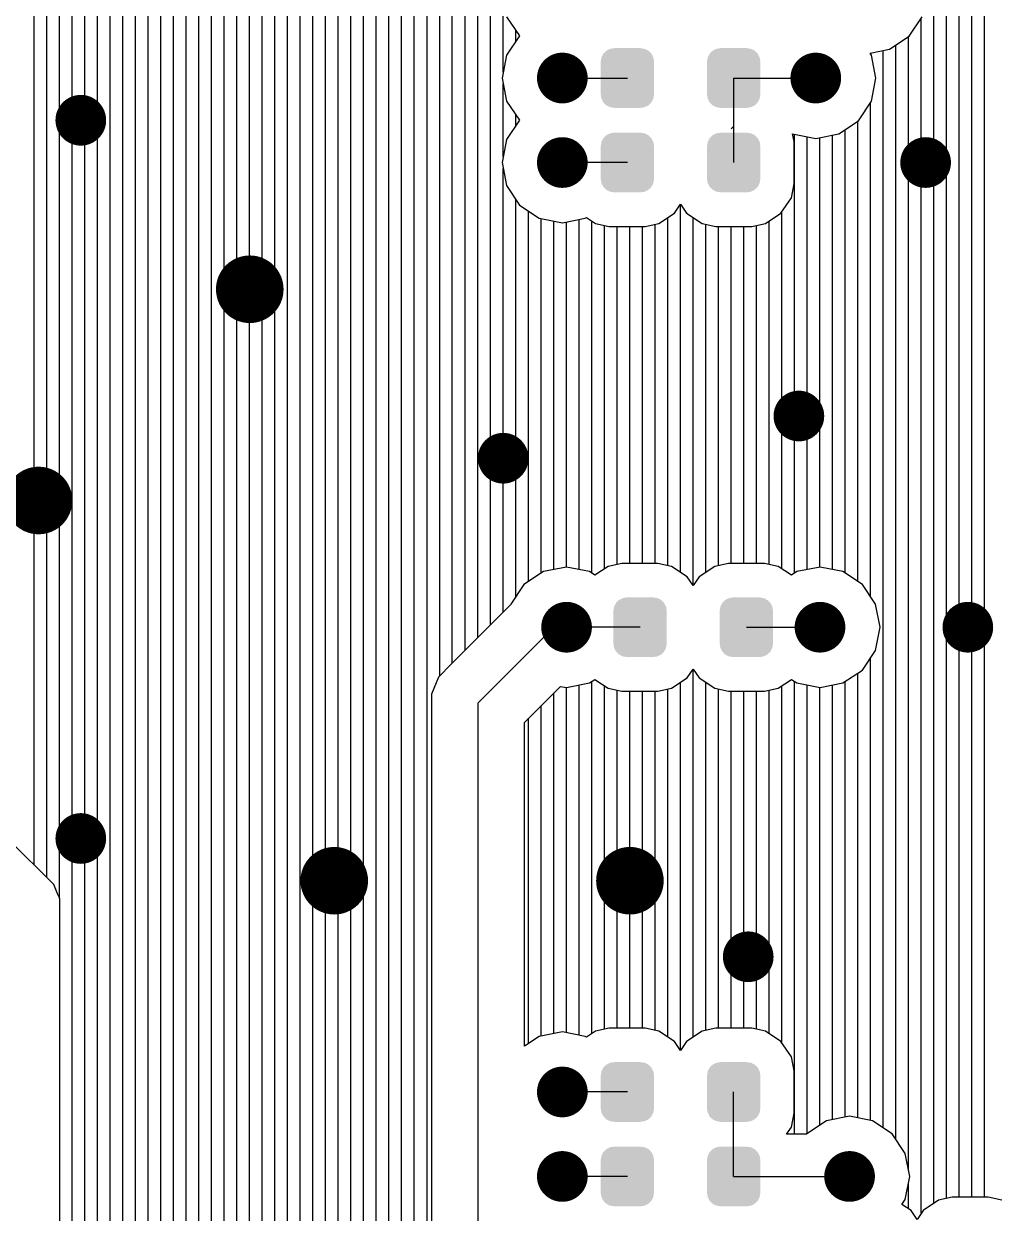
# Model space of a CAD drawing. Extents: x 295 to 953, y 10 to 290.
# Drawn here: x 729.69 to 753.79, y 162.4 to 191.9 of the extents above; entities that cross this region are included whole.
import ezdxf

# ---------------------------------------------------------------- set-up
doc = ezdxf.new("R2010")
doc.units = 0
doc.header["$LTSCALE"] = 5
doc.header["$MEASUREMENT"] = 0
doc.layers.get('0').update_dxf_attribs({"linetype": 'CONTINUOUS', "lineweight": 25})
doc.layers.add('DV-INT-A3_BOT', color=7, linetype='CONTINUOUS')

msp = doc.modelspace()

# ---------------------------------------------------------------- linework, layer by layer
for points, const_width in [([(743.367, 190.55, -1), (742.738, 190.55, -1)], 0.629), ([(749.654, 190.55, -1), (749.025, 190.55, -1)], 0.629), ([(731.423, 189.503, -1), (730.794, 189.503, -1)], 0.629), ([(743.367, 188.455, -1), (742.738, 188.455, -1)], 0.629), ([(752.378, 188.455, -1), (751.749, 188.455, -1)], 0.629), ([(735.719, 185.312, -1), (734.88, 185.312, -1)], 0.838), ([(749.234, 182.168, -1), (748.606, 182.168, -1)], 0.629), ([(741.9, 181.121, -1), (741.272, 181.121, -1)], 0.629), ([(730.48, 180.073, -1), (729.642, 180.073, -1)], 0.838), ([(743.472, 176.93, -1), (742.843, 176.93, -1)], 0.629), ([(749.758, 176.93, -1), (749.13, 176.93, -1)], 0.629), ([(753.425, 176.93, -1), (752.797, 176.93, -1)], 0.629), ([(731.423, 171.691, -1), (730.794, 171.691, -1)], 0.629), ([(737.814, 170.643, -1), (736.976, 170.643, -1)], 0.838), ([(745.148, 170.643, -1), (744.31, 170.643, -1)], 0.838), ([(747.977, 168.757, -1), (747.349, 168.757, -1)], 0.629), ([(743.367, 165.404, -1), (742.738, 165.404, -1)], 0.629), ([(743.367, 163.309, -1), (742.738, 163.309, -1)], 0.629), ([(750.492, 163.309, -1), (749.863, 163.309, -1)], 0.629)]:
    msp.add_lwpolyline(points, format="xyb", close=True, dxfattribs=dict(const_width=const_width))
for points in [[(745.307, 191.066), (745.267, 191.149), (744.024, 191.066), (744.068, 191.149)], [(745.267, 191.149), (745.258, 191.159), (744.068, 191.149), (744.073, 191.159)], [(745.258, 191.159), (745.194, 191.224), (744.073, 191.159), (744.141, 191.224)], [(745.194, 191.224), (745.181, 191.231), (744.141, 191.224), (744.148, 191.231)], [(745.181, 191.231), (745.101, 191.273), (744.148, 191.231), (744.236, 191.273)], [(745.101, 191.273), (745.079, 191.276), (744.236, 191.273), (744.243, 191.276)], [(745.079, 191.276), (744.997, 191.289), (744.243, 191.276), (744.335, 191.289)], [(744.997, 191.289), (744.997, 191.292), (744.335, 191.289), (744.335, 191.292)], [(747.943, 191.066), (747.903, 191.149), (746.66, 191.066), (746.704, 191.149)], [(747.903, 191.149), (747.894, 191.159), (746.704, 191.149), (746.709, 191.159)], [(747.894, 191.159), (747.83, 191.224), (746.709, 191.159), (746.777, 191.224)], [(747.83, 191.224), (747.817, 191.231), (746.777, 191.224), (746.785, 191.231)], [(747.817, 191.231), (747.737, 191.273), (746.785, 191.231), (746.872, 191.273)], [(747.737, 191.273), (747.715, 191.276), (746.872, 191.273), (746.879, 191.276)], [(747.715, 191.276), (747.634, 191.289), (746.879, 191.276), (746.971, 191.289)], [(747.634, 191.289), (747.634, 191.292), (746.971, 191.289), (746.971, 191.292)], [(745.326, 190.963), (745.312, 191.055), (744.006, 190.963), (744.022, 191.055)], [(745.326, 190.961), (745.326, 190.963), (744.006, 190.961), (744.006, 190.963)], [(745.326, 190.14), (745.326, 190.961), (744.006, 190.14), (744.006, 190.961)], [(745.312, 191.055), (745.307, 191.066), (744.022, 191.055), (744.024, 191.066)], [(747.963, 190.963), (747.949, 191.055), (746.642, 190.963), (746.658, 191.055)], [(747.963, 190.961), (747.963, 190.963), (746.642, 190.961), (746.642, 190.963)], [(747.963, 190.14), (747.963, 190.961), (746.642, 190.14), (746.642, 190.961)], [(747.949, 191.055), (747.943, 191.066), (746.658, 191.055), (746.66, 191.066)], [(745.326, 190.138), (745.326, 190.14), (744.006, 190.138), (744.006, 190.14)], [(745.311, 190.045), (745.326, 190.138), (744.02, 190.045), (744.006, 190.138)], [(745.309, 190.034), (745.311, 190.045), (744.026, 190.034), (744.02, 190.045)], [(745.265, 189.951), (745.309, 190.034), (744.066, 189.951), (744.026, 190.034)], [(747.963, 190.138), (747.963, 190.14), (746.642, 190.138), (746.642, 190.14)], [(747.947, 190.045), (747.963, 190.138), (746.656, 190.045), (746.642, 190.138)], [(747.945, 190.034), (747.947, 190.045), (746.662, 190.034), (746.656, 190.045)], [(747.901, 189.951), (747.945, 190.034), (746.702, 189.951), (746.662, 190.034)], [(745.26, 189.942), (745.265, 189.951), (744.075, 189.942), (744.066, 189.951)], [(745.191, 189.876), (745.26, 189.942), (744.139, 189.876), (744.075, 189.942)], [(745.184, 189.869), (745.191, 189.876), (744.152, 189.869), (744.139, 189.876)], [(745.097, 189.828), (745.184, 189.869), (744.232, 189.828), (744.152, 189.869)], [(745.09, 189.824), (745.097, 189.828), (744.253, 189.824), (744.232, 189.828)], [(744.997, 189.811), (745.09, 189.824), (744.335, 189.811), (744.253, 189.824)], [(744.997, 189.809), (744.997, 189.811), (744.335, 189.809), (744.335, 189.811)], [(747.896, 189.942), (747.901, 189.951), (746.711, 189.942), (746.702, 189.951)], [(747.827, 189.876), (747.896, 189.942), (746.775, 189.876), (746.711, 189.942)], [(747.82, 189.869), (747.827, 189.876), (746.788, 189.869), (746.775, 189.876)], [(747.733, 189.828), (747.82, 189.869), (746.868, 189.828), (746.788, 189.869)], [(747.726, 189.824), (747.733, 189.828), (746.889, 189.824), (746.868, 189.828)], [(747.634, 189.811), (747.726, 189.824), (746.971, 189.811), (746.889, 189.824)], [(747.634, 189.809), (747.634, 189.811), (746.971, 189.809), (746.971, 189.811)], [(745.258, 189.063), (745.194, 189.129), (744.073, 189.063), (744.141, 189.129)], [(745.194, 189.129), (745.181, 189.136), (744.141, 189.129), (744.148, 189.136)], [(745.181, 189.136), (745.101, 189.177), (744.148, 189.136), (744.236, 189.177)], [(745.101, 189.177), (745.079, 189.181), (744.236, 189.177), (744.243, 189.181)], [(745.079, 189.181), (744.997, 189.194), (744.243, 189.181), (744.335, 189.194)], [(744.997, 189.194), (744.997, 189.197), (744.335, 189.194), (744.335, 189.197)], [(747.894, 189.063), (747.83, 189.129), (746.709, 189.063), (746.777, 189.129)], [(747.83, 189.129), (747.817, 189.136), (746.777, 189.129), (746.785, 189.136)], [(747.817, 189.136), (747.737, 189.177), (746.785, 189.136), (746.872, 189.177)], [(747.737, 189.177), (747.715, 189.181), (746.872, 189.177), (746.879, 189.181)], [(747.715, 189.181), (747.634, 189.194), (746.879, 189.181), (746.971, 189.194)], [(747.634, 189.194), (747.634, 189.197), (746.971, 189.194), (746.971, 189.197)], [(745.326, 188.868), (745.312, 188.96), (744.006, 188.868), (744.022, 188.96)], [(745.326, 188.866), (745.326, 188.868), (744.006, 188.866), (744.006, 188.868)], [(745.326, 188.044), (745.326, 188.866), (744.006, 188.044), (744.006, 188.866)], [(745.312, 188.96), (745.307, 188.971), (744.022, 188.96), (744.024, 188.971)], [(745.307, 188.971), (745.267, 189.054), (744.024, 188.971), (744.068, 189.054)], [(745.267, 189.054), (745.258, 189.063), (744.068, 189.054), (744.073, 189.063)], [(747.963, 188.868), (747.949, 188.96), (746.642, 188.868), (746.658, 188.96)], [(747.963, 188.866), (747.963, 188.868), (746.642, 188.866), (746.642, 188.868)], [(747.963, 188.044), (747.963, 188.866), (746.642, 188.044), (746.642, 188.866)], [(747.949, 188.96), (747.943, 188.971), (746.658, 188.96), (746.66, 188.971)], [(747.943, 188.971), (747.903, 189.054), (746.66, 188.971), (746.704, 189.054)], [(747.903, 189.054), (747.894, 189.063), (746.704, 189.054), (746.709, 189.063)], [(745.326, 188.042), (745.326, 188.044), (744.006, 188.042), (744.006, 188.044)], [(745.311, 187.95), (745.326, 188.042), (744.02, 187.95), (744.006, 188.042)], [(745.309, 187.939), (745.311, 187.95), (744.026, 187.939), (744.02, 187.95)], [(745.265, 187.856), (745.309, 187.939), (744.066, 187.856), (744.026, 187.939)], [(747.963, 188.042), (747.963, 188.044), (746.642, 188.042), (746.642, 188.044)], [(747.947, 187.95), (747.963, 188.042), (746.656, 187.95), (746.642, 188.042)], [(747.945, 187.939), (747.947, 187.95), (746.662, 187.939), (746.656, 187.95)], [(747.901, 187.856), (747.945, 187.939), (746.702, 187.856), (746.662, 187.939)], [(745.26, 187.846), (745.265, 187.856), (744.075, 187.846), (744.066, 187.856)], [(745.191, 187.781), (745.26, 187.846), (744.139, 187.781), (744.075, 187.846)], [(745.184, 187.774), (745.191, 187.781), (744.152, 187.774), (744.139, 187.781)], [(745.097, 187.732), (745.184, 187.774), (744.232, 187.732), (744.152, 187.774)], [(745.09, 187.729), (745.097, 187.732), (744.253, 187.729), (744.232, 187.732)], [(744.997, 187.716), (745.09, 187.729), (744.335, 187.716), (744.253, 187.729)], [(744.997, 187.713), (744.997, 187.716), (744.335, 187.713), (744.335, 187.716)], [(747.896, 187.846), (747.901, 187.856), (746.711, 187.846), (746.702, 187.856)], [(747.827, 187.781), (747.896, 187.846), (746.775, 187.781), (746.711, 187.846)], [(747.82, 187.774), (747.827, 187.781), (746.788, 187.774), (746.775, 187.781)], [(747.733, 187.732), (747.82, 187.774), (746.868, 187.732), (746.788, 187.774)], [(747.726, 187.729), (747.733, 187.732), (746.889, 187.729), (746.868, 187.732)], [(747.634, 187.716), (747.726, 187.729), (746.971, 187.716), (746.889, 187.729)], [(747.634, 187.713), (747.634, 187.716), (746.971, 187.713), (746.971, 187.716)], [(745.572, 177.538), (745.508, 177.604), (744.387, 177.538), (744.456, 177.604)], [(745.508, 177.604), (745.495, 177.61), (744.456, 177.604), (744.463, 177.61)], [(745.495, 177.61), (745.415, 177.652), (744.463, 177.61), (744.55, 177.652)], [(745.415, 177.652), (745.394, 177.655), (744.55, 177.652), (744.557, 177.655)], [(745.394, 177.655), (745.312, 177.669), (744.557, 177.655), (744.65, 177.669)], [(745.312, 177.669), (745.312, 177.671), (744.65, 177.669), (744.65, 177.671)], [(748.208, 177.538), (748.144, 177.604), (747.023, 177.538), (747.092, 177.604)], [(748.144, 177.604), (748.131, 177.61), (747.092, 177.604), (747.099, 177.61)], [(748.131, 177.61), (748.051, 177.652), (747.099, 177.61), (747.186, 177.652)], [(748.051, 177.652), (748.03, 177.655), (747.186, 177.652), (747.193, 177.655)], [(748.03, 177.655), (747.948, 177.669), (747.193, 177.655), (747.286, 177.669)], [(747.948, 177.669), (747.948, 177.671), (747.286, 177.669), (747.286, 177.671)], [(745.641, 177.342), (745.627, 177.435), (744.321, 177.342), (744.336, 177.435)], [(745.641, 177.34), (745.641, 177.342), (744.321, 177.34), (744.321, 177.342)], [(745.641, 176.519), (745.641, 177.34), (744.321, 176.519), (744.321, 177.34)], [(745.627, 177.435), (745.621, 177.446), (744.336, 177.435), (744.338, 177.446)], [(745.621, 177.446), (745.581, 177.529), (744.338, 177.446), (744.382, 177.529)], [(745.581, 177.529), (745.572, 177.538), (744.382, 177.529), (744.387, 177.538)], [(748.277, 177.342), (748.263, 177.435), (746.957, 177.342), (746.972, 177.435)], [(748.277, 177.34), (748.277, 177.342), (746.957, 177.34), (746.957, 177.342)], [(748.277, 176.519), (748.277, 177.34), (746.957, 176.519), (746.957, 177.34)], [(748.263, 177.435), (748.257, 177.446), (746.972, 177.435), (746.974, 177.446)], [(748.257, 177.446), (748.217, 177.529), (746.974, 177.446), (747.018, 177.529)], [(748.217, 177.529), (748.208, 177.538), (747.018, 177.529), (747.023, 177.538)], [(745.641, 176.517), (745.641, 176.519), (744.321, 176.517), (744.321, 176.519)], [(745.625, 176.425), (745.641, 176.517), (744.335, 176.425), (744.321, 176.517)], [(745.623, 176.414), (745.625, 176.425), (744.34, 176.414), (744.335, 176.425)], [(745.579, 176.33), (745.623, 176.414), (744.38, 176.33), (744.34, 176.414)], [(748.277, 176.517), (748.277, 176.519), (746.957, 176.517), (746.957, 176.519)], [(748.261, 176.425), (748.277, 176.517), (746.971, 176.425), (746.957, 176.517)], [(748.259, 176.414), (748.261, 176.425), (746.976, 176.414), (746.971, 176.425)], [(748.215, 176.33), (748.259, 176.414), (747.016, 176.33), (746.976, 176.414)], [(745.574, 176.321), (745.579, 176.33), (744.389, 176.321), (744.38, 176.33)], [(745.506, 176.255), (745.574, 176.321), (744.453, 176.255), (744.389, 176.321)], [(745.498, 176.249), (745.506, 176.255), (744.466, 176.249), (744.453, 176.255)], [(745.411, 176.207), (745.498, 176.249), (744.546, 176.207), (744.466, 176.249)], [(745.404, 176.204), (745.411, 176.207), (744.568, 176.204), (744.546, 176.207)], [(745.312, 176.191), (745.404, 176.204), (744.65, 176.191), (744.568, 176.204)], [(745.312, 176.188), (745.312, 176.191), (744.65, 176.188), (744.65, 176.191)], [(748.21, 176.321), (748.215, 176.33), (747.026, 176.321), (747.016, 176.33)], [(748.142, 176.255), (748.21, 176.321), (747.089, 176.255), (747.026, 176.321)], [(748.135, 176.249), (748.142, 176.255), (747.102, 176.249), (747.089, 176.255)], [(748.047, 176.207), (748.135, 176.249), (747.182, 176.207), (747.102, 176.249)], [(748.04, 176.204), (748.047, 176.207), (747.204, 176.204), (747.182, 176.207)], [(747.948, 176.191), (748.04, 176.204), (747.286, 176.191), (747.204, 176.204)], [(747.948, 176.188), (747.948, 176.191), (747.286, 176.188), (747.286, 176.191)], [(745.258, 166.013), (745.194, 166.078), (744.073, 166.013), (744.141, 166.078)], [(745.194, 166.078), (745.181, 166.085), (744.141, 166.078), (744.148, 166.085)], [(745.181, 166.085), (745.101, 166.127), (744.148, 166.085), (744.236, 166.127)], [(745.101, 166.127), (745.079, 166.13), (744.236, 166.127), (744.243, 166.13)], [(745.079, 166.13), (744.997, 166.143), (744.243, 166.13), (744.335, 166.143)], [(744.997, 166.143), (744.997, 166.146), (744.335, 166.143), (744.335, 166.146)], [(747.894, 166.013), (747.83, 166.078), (746.709, 166.013), (746.777, 166.078)], [(747.83, 166.078), (747.817, 166.085), (746.777, 166.078), (746.785, 166.085)], [(747.817, 166.085), (747.737, 166.127), (746.785, 166.085), (746.872, 166.127)], [(747.737, 166.127), (747.715, 166.13), (746.872, 166.127), (746.879, 166.13)], [(747.715, 166.13), (747.634, 166.143), (746.879, 166.13), (746.971, 166.143)], [(747.634, 166.143), (747.634, 166.146), (746.971, 166.143), (746.971, 166.146)], [(745.326, 165.817), (745.312, 165.909), (744.006, 165.817), (744.022, 165.909)], [(745.326, 165.815), (745.326, 165.817), (744.006, 165.815), (744.006, 165.817)], [(745.326, 164.994), (745.326, 165.815), (744.006, 164.994), (744.006, 165.815)], [(745.312, 165.909), (745.307, 165.92), (744.022, 165.909), (744.024, 165.92)], [(745.307, 165.92), (745.267, 166.003), (744.024, 165.92), (744.068, 166.003)], [(745.267, 166.003), (745.258, 166.013), (744.068, 166.003), (744.073, 166.013)], [(747.963, 165.817), (747.949, 165.909), (746.642, 165.817), (746.658, 165.909)], [(747.963, 165.815), (747.963, 165.817), (746.642, 165.815), (746.642, 165.817)], [(747.963, 164.994), (747.963, 165.815), (746.642, 164.994), (746.642, 165.815)], [(747.949, 165.909), (747.943, 165.92), (746.658, 165.909), (746.66, 165.92)], [(747.943, 165.92), (747.903, 166.003), (746.66, 165.92), (746.704, 166.003)], [(747.903, 166.003), (747.894, 166.013), (746.704, 166.003), (746.709, 166.013)], [(745.326, 164.992), (745.326, 164.994), (744.006, 164.992), (744.006, 164.994)], [(745.311, 164.899), (745.326, 164.992), (744.02, 164.899), (744.006, 164.992)], [(745.309, 164.888), (745.311, 164.899), (744.026, 164.888), (744.02, 164.899)], [(747.963, 164.992), (747.963, 164.994), (746.642, 164.992), (746.642, 164.994)], [(747.947, 164.899), (747.963, 164.992), (746.656, 164.899), (746.642, 164.992)], [(747.945, 164.888), (747.947, 164.899), (746.662, 164.888), (746.656, 164.899)], [(745.265, 164.805), (745.309, 164.888), (744.066, 164.805), (744.026, 164.888)], [(745.26, 164.796), (745.265, 164.805), (744.075, 164.796), (744.066, 164.805)], [(745.191, 164.73), (745.26, 164.796), (744.139, 164.73), (744.075, 164.796)], [(745.184, 164.723), (745.191, 164.73), (744.152, 164.723), (744.139, 164.73)], [(745.097, 164.682), (745.184, 164.723), (744.232, 164.682), (744.152, 164.723)], [(745.09, 164.678), (745.097, 164.682), (744.253, 164.678), (744.232, 164.682)], [(744.997, 164.665), (745.09, 164.678), (744.335, 164.665), (744.253, 164.678)], [(744.997, 164.663), (744.997, 164.665), (744.335, 164.663), (744.335, 164.665)], [(747.901, 164.805), (747.945, 164.888), (746.702, 164.805), (746.662, 164.888)], [(747.896, 164.796), (747.901, 164.805), (746.711, 164.796), (746.702, 164.805)], [(747.827, 164.73), (747.896, 164.796), (746.775, 164.73), (746.711, 164.796)], [(747.82, 164.723), (747.827, 164.73), (746.788, 164.723), (746.775, 164.73)], [(747.733, 164.682), (747.82, 164.723), (746.868, 164.682), (746.788, 164.723)], [(747.726, 164.678), (747.733, 164.682), (746.889, 164.678), (746.868, 164.682)], [(747.634, 164.665), (747.726, 164.678), (746.971, 164.665), (746.889, 164.678)], [(747.634, 164.663), (747.634, 164.665), (746.971, 164.663), (746.971, 164.665)], [(745.181, 163.99), (745.101, 164.031), (744.148, 163.99), (744.236, 164.031)], [(745.101, 164.031), (745.079, 164.035), (744.236, 164.031), (744.243, 164.035)], [(745.079, 164.035), (744.997, 164.048), (744.243, 164.035), (744.335, 164.048)], [(744.997, 164.048), (744.997, 164.051), (744.335, 164.048), (744.335, 164.051)], [(747.817, 163.99), (747.737, 164.031), (746.785, 163.99), (746.872, 164.031)], [(747.737, 164.031), (747.715, 164.035), (746.872, 164.031), (746.879, 164.035)], [(747.715, 164.035), (747.634, 164.048), (746.879, 164.035), (746.971, 164.048)], [(747.634, 164.048), (747.634, 164.051), (746.971, 164.048), (746.971, 164.051)], [(745.326, 163.722), (745.312, 163.814), (744.006, 163.722), (744.022, 163.814)], [(745.326, 163.72), (745.326, 163.722), (744.006, 163.72), (744.006, 163.722)], [(745.326, 162.898), (745.326, 163.72), (744.006, 162.898), (744.006, 163.72)], [(745.312, 163.814), (745.307, 163.825), (744.022, 163.814), (744.024, 163.825)], [(745.307, 163.825), (745.267, 163.908), (744.024, 163.825), (744.068, 163.908)], [(745.267, 163.908), (745.258, 163.917), (744.068, 163.908), (744.073, 163.917)], [(745.258, 163.917), (745.194, 163.983), (744.073, 163.917), (744.141, 163.983)], [(745.194, 163.983), (745.181, 163.99), (744.141, 163.983), (744.148, 163.99)], [(747.963, 163.722), (747.949, 163.814), (746.642, 163.722), (746.658, 163.814)], [(747.963, 163.72), (747.963, 163.722), (746.642, 163.72), (746.642, 163.722)], [(747.963, 162.898), (747.963, 163.72), (746.642, 162.898), (746.642, 163.72)], [(747.949, 163.814), (747.943, 163.825), (746.658, 163.814), (746.66, 163.825)], [(747.943, 163.825), (747.903, 163.908), (746.66, 163.825), (746.704, 163.908)], [(747.903, 163.908), (747.894, 163.917), (746.704, 163.908), (746.709, 163.917)], [(747.894, 163.917), (747.83, 163.983), (746.709, 163.917), (746.777, 163.983)], [(747.83, 163.983), (747.817, 163.99), (746.777, 163.983), (746.785, 163.99)], [(745.326, 162.896), (745.326, 162.898), (744.006, 162.896), (744.006, 162.898)], [(745.311, 162.804), (745.326, 162.896), (744.02, 162.804), (744.006, 162.896)], [(747.963, 162.896), (747.963, 162.898), (746.642, 162.896), (746.642, 162.898)], [(747.947, 162.804), (747.963, 162.896), (746.656, 162.804), (746.642, 162.896)], [(745.309, 162.793), (745.311, 162.804), (744.026, 162.793), (744.02, 162.804)], [(745.265, 162.71), (745.309, 162.793), (744.066, 162.71), (744.026, 162.793)], [(745.26, 162.7), (745.265, 162.71), (744.075, 162.7), (744.066, 162.71)], [(745.191, 162.635), (745.26, 162.7), (744.139, 162.635), (744.075, 162.7)], [(745.184, 162.628), (745.191, 162.635), (744.152, 162.628), (744.139, 162.635)], [(745.097, 162.586), (745.184, 162.628), (744.232, 162.586), (744.152, 162.628)], [(745.09, 162.583), (745.097, 162.586), (744.253, 162.583), (744.232, 162.586)], [(744.997, 162.57), (745.09, 162.583), (744.335, 162.57), (744.253, 162.583)], [(744.997, 162.567), (744.997, 162.57), (744.335, 162.567), (744.335, 162.57)], [(747.945, 162.793), (747.947, 162.804), (746.662, 162.793), (746.656, 162.804)], [(747.901, 162.71), (747.945, 162.793), (746.702, 162.71), (746.662, 162.793)], [(747.896, 162.7), (747.901, 162.71), (746.711, 162.7), (746.702, 162.71)], [(747.827, 162.635), (747.896, 162.7), (746.775, 162.635), (746.711, 162.7)], [(747.82, 162.628), (747.827, 162.635), (746.788, 162.628), (746.775, 162.635)], [(747.733, 162.586), (747.82, 162.628), (746.868, 162.586), (746.788, 162.628)], [(747.726, 162.583), (747.733, 162.586), (746.889, 162.583), (746.868, 162.586)], [(747.634, 162.57), (747.726, 162.583), (746.971, 162.57), (746.889, 162.583)], [(747.634, 162.567), (747.634, 162.57), (746.971, 162.567), (746.971, 162.57)]]:
    msp.add_solid(points)
at = {"layer": 'DV-INT-A3_BOT'}
for p, q in [((730.266, 170.719), (730.266, 218.316)), ((730.58, 170.199), (730.58, 218.316)), ((730.895, 132.258), (730.895, 218.316)), ((731.209, 132.17), (731.209, 218.316)), ((731.523, 132.274), (731.523, 218.316)), ((731.838, 132.383), (731.838, 218.316)), ((740.01, 175.727), (740.01, 218.312)), ((740.324, 176.041), (740.324, 218.312)), ((740.639, 176.355), (740.639, 218.312)), ((740.953, 176.67), (740.953, 218.312)), ((741.267, 176.984), (741.267, 218.312)), ((752.269, 162.647), (752.269, 218.312)), ((752.583, 162.764), (752.583, 218.312)), ((752.897, 162.793), (752.897, 218.312)), ((753.212, 162.793), (753.212, 218.312)), ((753.526, 162.793), (753.526, 218.312)), ((732.152, 132.409), (732.152, 209.167)), ((732.466, 132.409), (732.466, 208.492)), ((732.781, 132.409), (732.781, 208.278)), ((734.667, 132.409), (734.667, 208.278)), ((733.095, 132.358), (733.095, 208.182)), ((733.409, 132.191), (733.409, 208.161)), ((733.724, 131.86), (733.724, 208.161)), ((734.038, 132.191), (734.038, 208.161)), ((734.352, 132.358), (734.352, 208.182)), ((729.952, 171.033), (729.952, 205.072)), ((734.981, 132.409), (734.981, 203.408)), ((739.696, 132.258), (739.696, 203.408)), ((735.295, 132.409), (735.295, 203.111)), ((735.61, 132.383), (735.61, 202.964)), ((737.181, 122.551), (737.181, 202.985)), ((737.496, 122.606), (737.496, 203.019)), ((739.381, 132.17), (739.381, 203.035)), ((735.924, 132.274), (735.924, 202.922)), ((736.238, 132.048), (736.238, 202.922)), ((736.553, 122.551), (736.553, 202.922)), ((736.867, 122.551), (736.867, 202.922)), ((737.81, 122.92), (737.81, 202.826)), ((738.124, 123.234), (738.124, 202.738)), ((738.438, 123.549), (738.438, 202.675)), ((738.753, 131.583), (738.753, 202.738)), ((739.067, 131.96), (739.067, 202.826)), ((741.582, 190.693), (741.582, 192.499)), ((741.67, 192.072), (741.988, 191.598)), ((751.653, 191.586), (751.975, 192.072)), ((751.954, 162.404), (751.954, 192.042)), ((741.988, 191.598), (741.67, 191.12)), ((741.896, 191.464), (741.896, 191.728)), ((751.167, 191.263), (751.653, 191.586)), ((751.64, 163.451), (751.64, 191.581)), ((750.689, 191.166), (751.167, 191.263)), ((750.718, 191.12), (750.689, 191.166)), ((750.697, 191.15), (750.697, 191.171)), ((751.011, 164.512), (751.011, 191.233)), ((751.326, 164.222), (751.326, 191.368)), ((741.67, 191.12), (741.557, 190.55)), ((750.831, 190.55), (750.718, 191.12)), ((741.557, 190.55), (741.67, 189.976)), ((741.582, 188.597), (741.582, 190.404)), ((743.053, 190.55), (744.666, 190.55)), ((747.302, 190.55), (749.339, 190.55)), ((747.302, 190.55), (747.302, 189.352)), ((750.718, 189.976), (750.831, 190.55)), ((741.67, 189.976), (741.988, 189.503)), ((750.395, 189.49), (750.718, 189.976)), ((750.697, 177.688), (750.697, 189.947)), ((741.988, 189.503), (741.67, 189.025)), ((741.896, 189.368), (741.896, 189.633)), ((749.909, 189.167), (750.395, 189.49)), ((750.383, 178.061), (750.383, 189.486)), ((747.302, 189.352), (747.244, 189.293)), ((747.302, 189.352), (747.302, 188.455)), ((748.803, 188.979), (748.765, 189.167)), ((748.765, 189.167), (749.339, 189.054)), ((748.811, 178.271), (748.811, 189.159)), ((749.126, 178.359), (749.126, 189.096)), ((749.339, 189.054), (749.909, 189.167)), ((749.754, 178.359), (749.754, 189.138)), ((750.069, 178.271), (750.069, 189.272)), ((741.67, 189.025), (741.557, 188.455)), ((748.803, 187.927), (748.803, 188.979)), ((749.44, 178.422), (749.44, 189.075)), ((741.557, 188.455), (741.67, 187.881)), ((741.582, 177.298), (741.582, 188.308)), ((744.666, 188.455), (743.053, 188.455)), ((748.736, 187.583), (748.803, 187.927)), ((741.67, 187.881), (741.992, 187.395)), ((741.896, 177.684), (741.896, 187.537)), ((741.992, 187.395), (742.479, 187.072)), ((745.836, 187.198), (745.986, 187.42)), ((745.982, 178.292), (745.982, 187.42)), ((745.986, 187.42), (746.133, 187.198)), ((748.476, 187.198), (748.736, 187.583)), ((742.21, 178.061), (742.21, 187.248)), ((742.479, 187.072), (743.053, 186.959)), ((742.525, 178.271), (742.525, 187.063)), ((743.053, 186.959), (743.623, 187.072)), ((743.468, 178.359), (743.468, 187.042)), ((743.623, 187.072), (743.652, 187.093)), ((743.652, 187.093), (743.878, 186.942)), ((745.45, 186.942), (745.836, 187.198)), ((745.668, 178.459), (745.668, 187.089)), ((746.133, 187.198), (746.519, 186.942)), ((746.297, 177.961), (746.297, 187.089)), ((748.09, 186.942), (748.476, 187.198)), ((748.497, 178.375), (748.497, 187.231)), ((742.839, 178.359), (742.839, 187.001)), ((743.153, 178.422), (743.153, 186.98)), ((743.782, 178.271), (743.782, 187.005)), ((743.878, 186.942), (744.218, 186.871)), ((744.096, 178.375), (744.096, 186.896)), ((744.218, 186.871), (745.111, 186.871)), ((744.411, 178.484), (744.411, 186.871)), ((744.725, 178.51), (744.725, 186.871)), ((745.039, 178.51), (745.039, 186.871)), ((745.111, 186.871), (745.45, 186.942)), ((745.354, 178.51), (745.354, 186.921)), ((746.519, 186.942), (746.858, 186.871)), ((746.611, 178.292), (746.611, 186.921)), ((746.858, 186.871), (747.751, 186.871)), ((746.925, 178.459), (746.925, 186.871)), ((747.24, 178.51), (747.24, 186.871)), ((747.554, 178.51), (747.554, 186.871)), ((747.751, 186.871), (748.09, 186.942)), ((747.868, 178.51), (747.868, 186.896)), ((748.183, 178.484), (748.183, 187.005)), ((744.532, 178.51), (744.193, 178.438)), ((745.425, 178.51), (744.532, 178.51)), ((745.764, 178.438), (745.425, 178.51)), ((747.173, 178.51), (746.833, 178.438)), ((748.065, 178.51), (747.173, 178.51)), ((748.405, 178.438), (748.065, 178.51)), ((742.583, 178.308), (742.097, 177.986)), ((743.158, 178.422), (742.583, 178.308)), ((743.728, 178.308), (743.158, 178.422)), ((743.862, 178.22), (743.728, 178.308)), ((744.193, 178.438), (743.862, 178.22)), ((746.15, 178.183), (745.764, 178.438)), ((746.301, 177.961), (746.15, 178.183)), ((746.447, 178.183), (746.301, 177.961)), ((746.833, 178.438), (746.447, 178.183)), ((748.736, 178.22), (748.405, 178.438)), ((748.87, 178.308), (748.736, 178.22)), ((749.444, 178.422), (748.87, 178.308)), ((750.014, 178.308), (749.444, 178.422)), ((750.5, 177.986), (750.014, 178.308)), ((742.097, 177.986), (741.775, 177.5)), ((750.823, 177.5), (750.5, 177.986)), ((741.77, 177.487), (740.303, 176.02)), ((741.775, 177.5), (741.77, 177.487)), ((750.936, 176.93), (750.823, 177.5)), ((742.843, 176.93), (740.957, 175.044)), ((743.158, 176.93), (742.843, 176.93)), ((744.981, 176.93), (743.158, 176.93)), ((747.617, 176.93), (749.444, 176.93)), ((750.823, 176.355), (750.936, 176.93)), ((750.5, 175.869), (750.823, 176.355)), ((750.697, 164.696), (750.697, 176.167)), ((740.303, 176.02), (739.977, 175.693)), ((746.15, 175.672), (746.301, 175.894)), ((746.297, 166.766), (746.297, 175.894)), ((746.301, 175.894), (746.447, 175.672)), ((750.014, 175.547), (750.5, 175.869)), ((739.977, 175.693), (739.805, 175.27)), ((743.158, 175.433), (743.728, 175.547)), ((743.728, 175.547), (743.862, 175.635)), ((743.782, 166.85), (743.782, 175.584)), ((743.862, 175.635), (744.193, 175.417)), ((745.764, 175.417), (746.15, 175.672)), ((745.982, 166.435), (745.982, 175.563)), ((746.447, 175.672), (746.833, 175.417)), ((746.611, 166.934), (746.611, 175.563)), ((748.405, 175.417), (748.736, 175.635)), ((748.736, 175.635), (748.87, 175.547)), ((748.811, 164.357), (748.811, 175.584)), ((748.87, 175.547), (749.444, 175.433)), ((749.444, 175.433), (750.014, 175.547)), ((750.069, 164.78), (750.069, 175.584)), ((750.383, 164.759), (750.383, 175.794)), ((739.805, 175.27), (739.805, 137.094)), ((742.11, 174.566), (743.007, 175.463)), ((742.839, 166.854), (742.839, 175.299)), ((743.007, 175.463), (743.158, 175.433)), ((743.153, 166.875), (743.153, 175.433)), ((743.468, 166.813), (743.468, 175.496)), ((744.096, 166.959), (744.096, 175.479)), ((744.193, 175.417), (744.532, 175.345)), ((744.411, 166.984), (744.411, 175.371)), ((744.532, 175.345), (745.425, 175.345)), ((744.725, 166.984), (744.725, 175.345)), ((745.039, 166.984), (745.039, 175.345)), ((745.354, 166.934), (745.354, 175.345)), ((745.425, 175.345), (745.764, 175.417)), ((745.668, 166.766), (745.668, 175.396)), ((746.833, 175.417), (747.173, 175.345)), ((746.925, 166.984), (746.925, 175.396)), ((747.173, 175.345), (748.065, 175.345)), ((747.24, 166.984), (747.24, 175.345)), ((747.554, 166.984), (747.554, 175.345)), ((747.868, 166.959), (747.868, 175.345)), ((748.065, 175.345), (748.405, 175.417)), ((748.183, 166.85), (748.183, 175.371)), ((748.497, 166.624), (748.497, 175.479)), ((749.126, 164.369), (749.126, 175.496)), ((749.44, 164.583), (749.44, 175.433)), ((749.754, 164.717), (749.754, 175.496)), ((740.957, 175.044), (740.957, 137.325)), ((742.525, 166.792), (742.525, 174.985)), ((742.21, 166.607), (742.21, 174.671)), ((742.11, 166.536), (742.11, 174.566)), ((730.438, 170.547), (729.327, 171.661)), ((730.538, 170.299), (730.438, 170.547)), ((730.585, 170.199), (730.538, 170.299)), ((730.585, 144.68), (730.585, 170.199)), ((744.218, 166.984), (743.878, 166.913)), ((745.111, 166.984), (744.218, 166.984)), ((745.45, 166.913), (745.111, 166.984)), ((746.858, 166.984), (746.519, 166.913)), ((747.751, 166.984), (746.858, 166.984)), ((748.09, 166.913), (747.751, 166.984)), ((742.479, 166.783), (742.11, 166.536)), ((743.053, 166.896), (742.479, 166.783)), ((743.623, 166.783), (743.053, 166.896)), ((743.652, 166.762), (743.623, 166.783)), ((743.878, 166.913), (743.652, 166.762)), ((745.836, 166.657), (745.45, 166.913)), ((746.519, 166.913), (746.133, 166.657)), ((748.476, 166.657), (748.09, 166.913)), ((745.986, 166.435), (745.836, 166.657)), ((746.133, 166.657), (745.986, 166.435)), ((748.736, 166.272), (748.476, 166.657)), ((748.803, 165.928), (748.736, 166.272)), ((748.803, 164.876), (748.803, 165.928)), ((744.666, 165.404), (743.053, 165.404)), ((747.302, 163.309), (747.302, 165.404)), ((748.736, 164.533), (748.803, 164.876)), ((749.603, 164.688), (749.117, 164.365)), ((750.177, 164.801), (749.603, 164.688)), ((750.747, 164.688), (750.177, 164.801)), ((751.234, 164.365), (750.747, 164.688)), ((748.614, 164.357), (748.736, 164.533)), ((749.113, 164.357), (748.614, 164.357)), ((749.117, 164.365), (749.113, 164.357)), ((751.556, 163.879), (751.234, 164.365)), ((751.669, 163.309), (751.556, 163.879)), ((744.666, 163.309), (743.053, 163.309)), ((747.302, 163.309), (750.177, 163.309)), ((751.556, 162.735), (751.669, 163.309)), ((751.64, 162.508), (751.64, 163.162)), ((751.477, 162.617), (751.556, 162.735)), ((751.703, 162.466), (751.477, 162.617)), ((752.386, 162.722), (752.001, 162.466)), ((752.726, 162.793), (752.386, 162.722)), ((753.618, 162.793), (752.726, 162.793)), ((753.958, 162.722), (753.618, 162.793)), ((751.854, 162.244), (751.703, 162.466)), ((752.001, 162.466), (751.854, 162.244))]:
    msp.add_line(p, q, dxfattribs=at)

doc.saveas('drawing.dxf')
